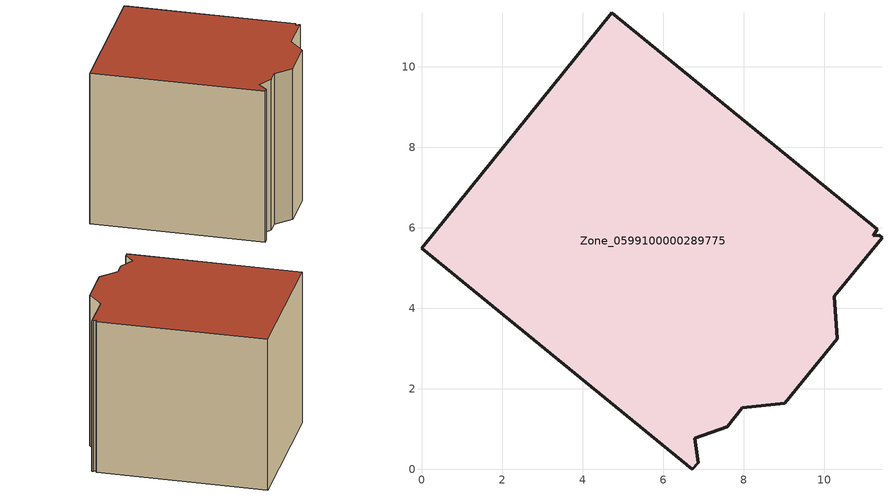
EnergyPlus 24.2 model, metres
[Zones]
Zone_0599100000289775
 floor ground (C_G): 9.02,1.64 7.97,1.53 7.59,1.06 6.79,0.78 6.87,0.17 6.73,0 0,5.5 4.73,11.35 11.31,5.96 11.22,5.8 11.37,5.82 11.44,5.76 10.25,4.3 10.33,3.25 z0
 wall outside (C_F): 7.97,1.53 9.02,1.64 10.33,3.25 10.25,4.3 11.44,5.76 11.37,5.82 11.22,5.8 11.31,5.96 4.73,11.35 0,5.5 6.73,0 6.87,0.17 6.79,0.78 7.59,1.06 7.97,1.53 z0:8.1
 roof outside (C_R): 11.31,5.96 4.73,11.35 0,5.5 6.73,0 6.87,0.17 6.79,0.78 7.59,1.06 7.97,1.53 9.02,1.64 10.33,3.25 10.25,4.3 11.44,5.76 11.37,5.82 11.22,5.8 z8.1
[BUILDING]
Pand.0599100000289775: North Axis=0; Terrain=City; Loads Convergence Tolerance Value=0.04; Temperature Convergence Tolerance Value=0.4; Solar Distribution=FullExterior; Maximum Number of Warmup Days=25; Minimum Number of Warmup Days=1
[Site:Location]
Rotterdam.The.Hague.AP_ZH_NLD Design_Conditions: Latitude=51.96; Longitude=4.45; Time Zone=1; Elevation=-4.5
[SITE:GROUNDTEMPERATURE:BUILDINGSURFACE]
18, 18, 18, 18, 18, 18, 18, 18, 18, 18, 18, 18
[MATERIAL] Thermal Absorptance=0.9; Solar Absorptance=0.7; Visible Absorptance=0.7
Name | Roughness | Thickness | Conductivity | Density | Specific Heat
G.D.1965 | MediumSmooth | 0.15 | 1 | 540 | 1210
F.D.1965 | Rough | 0.3 | 0.857143 | 1920 | 840
R.D.1965 | MediumRough | 0.2 | 0.08 | 1500 | 1000
[CONSTRUCTION]
C_G: G.D.1965
C_F: F.D.1965
C_R: R.D.1965
[ZONE]
Zone_0599100000289775: Type=1; Multiplier=1; Ceiling Height=Autocalculate; Volume=Autocalculate; Floor Area=autocalculate; Part of Total Floor Area=Yes
[ZONEINFILTRATION:DESIGNFLOWRATE]
Infil_Zone_0599100000289775: Zone or ZoneList or Space or SpaceList=Zone_0599100000289775; Schedule=AlwaysOn; Design Flow Rate Calculation Method=Flow/Area; Flow Rate per Floor Area=0.0042; Constant Term Coefficient=1; Temperature Term Coefficient=0; Velocity Term Coefficient=0; Velocity Squared Term Coefficient=0
[HVACTEMPLATE:ZONE:IDEALLOADSAIRSYSTEM]
Zone_0599100000289775: Maximum Heating Supply Air Temperature=50; Minimum Cooling Supply Air Temperature=13; Maximum Heating Supply Air Humidity Ratio=0.0156; Minimum Cooling Supply Air Humidity Ratio=0.0077; Heating Limit=NoLimit; Cooling Limit=NoLimit; Dehumidification Control Type=ConstantSensibleHeatRatio; Cooling Sensible Heat Ratio=0.7; Dehumidification Setpoint=60; Humidification Control Type=None; Humidification Setpoint=30; Outdoor Air Method=None; Outdoor Air Flow Rate per Person=0.00944; Outdoor Air Flow Rate per Zone Floor Area=0; Outdoor Air Flow Rate per Zone=0; Demand Controlled Ventilation Type=None; Outdoor Air Economizer Type=NoEconomizer; Heat Recovery Type=None; Sensible Heat Recovery Effectiveness=0.7; Latent Heat Recovery Effectiveness=0.65
[ZONECONTROL:THERMOSTAT]
ThermostatControl_Zone_0599100000289775: Zone or ZoneList=Zone_0599100000289775; Control Type Schedule=DualSetpointControlType; Control 1=Thermostat_Zone_0599100000289775; Temperature Difference Between Cutout And Setpoint=0
[THERMOSTATSETPOINT:DUALSETPOINT]
Thermostat_Zone_0599100000289775: Heating Setpoint Temperature Schedule=HeatingSetpoint_Zone_0599100000289775; Cooling Setpoint Temperature Schedule=CoolingSetpoint_Zone_0599100000289775
[SCHEDULE:COMPACT]
HeatingSetpoint_Zone_0599100000289775: Through: 12/31, For: AllDays, Until: 24:00, 21
CoolingSetpoint_Zone_0599100000289775: Through: 12/31, For: AllDays, Until: 24:00, 24
DualSetpointControlType: Through: 12/31, For: AllDays, Until: 24:00, 4
AlwaysOn: Through: 12/31, For: AllDays, Until: 24:00, 1
